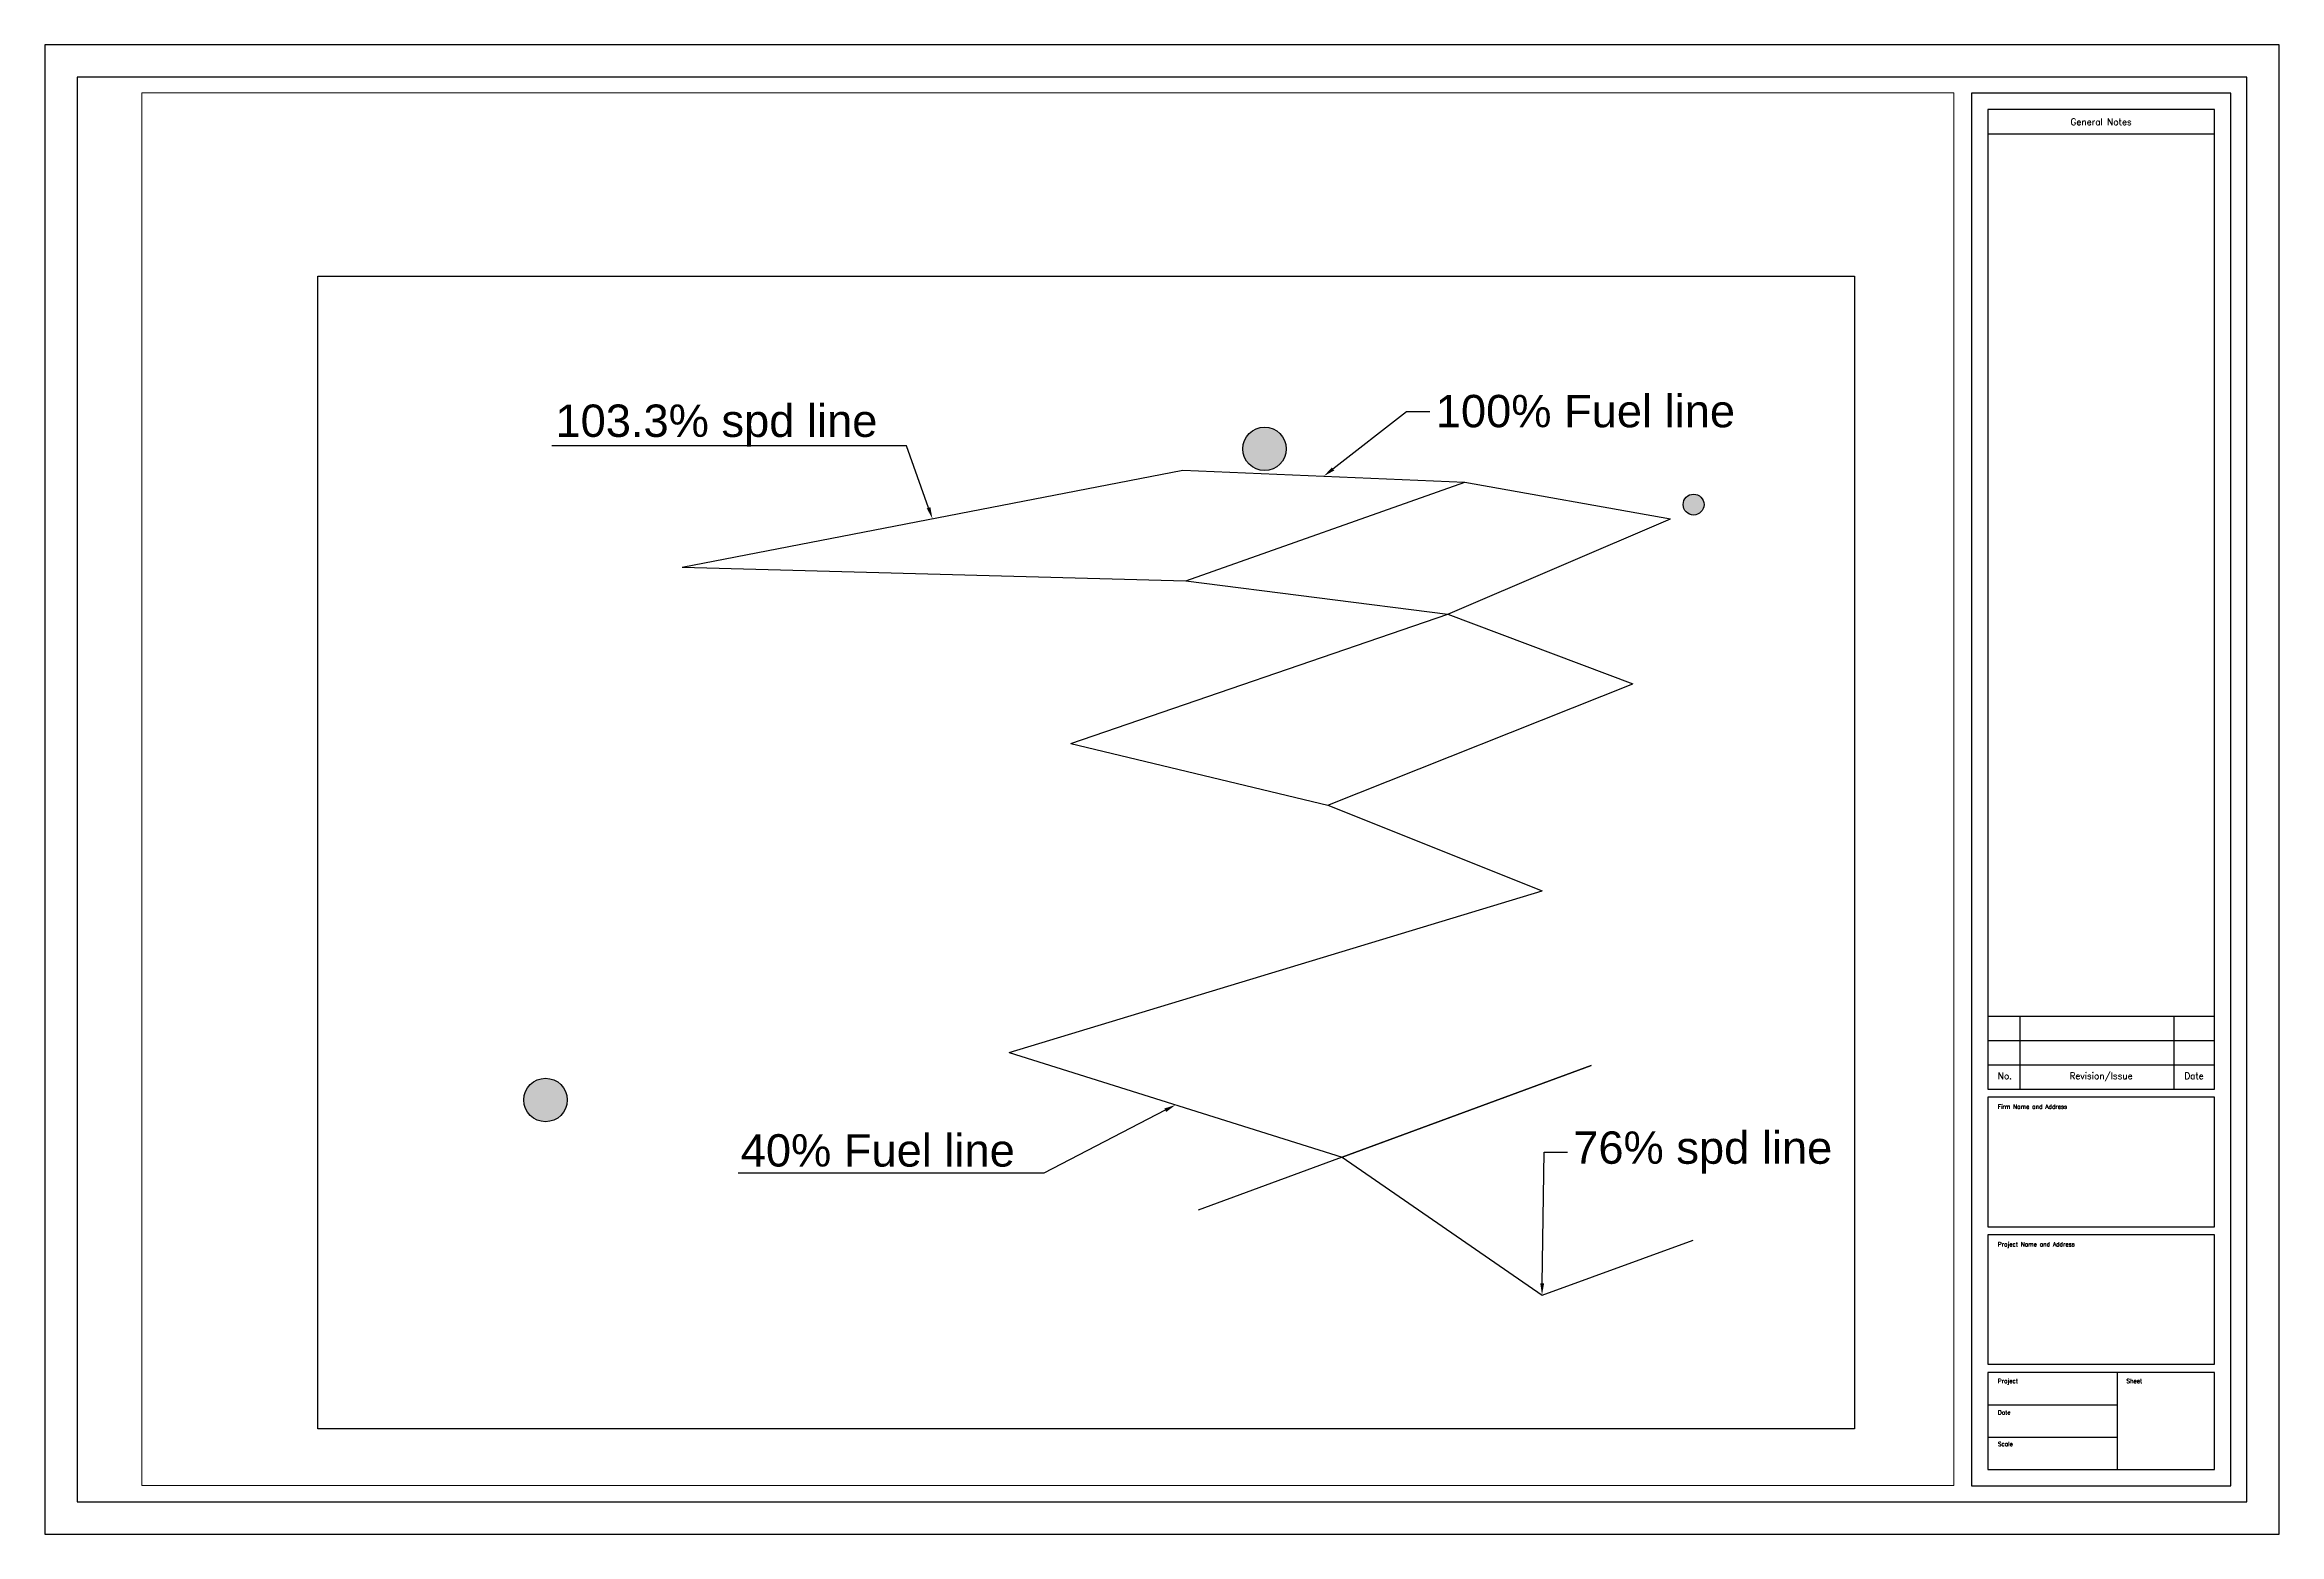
# Paper-space layout 'D-Size Layout' of a CAD drawing. Header units: inches. Extents: x 0 to 34.5, y 0 to 23.
import ezdxf
from ezdxf import colors
from ezdxf.entities.mleader import LeaderData, LeaderLine
from ezdxf.enums import TextEntityAlignment as Align
from ezdxf.math import Vec2, Vec3

# ---------------------------------------------------------------- set-up
doc = ezdxf.new("R2010")
doc.units = ezdxf.units.IN
doc.header["$LTSCALE"] = 48
doc.header["$MEASUREMENT"] = 0
doc.layers.add('Title Block', color=7, linetype='Continuous')
doc.layers.add('Viewport', color=5, linetype='Continuous')
doc.styles.add('Roman', font='romans')
doc.styles.get("Standard").update_dxf_attribs({"font": 'arial.ttf'})
picture_1 = doc.add_image_def('image1.png', size_in_pixel=(560, 420))

# ---------------------------------------------------------------- blocks, each defined once
blk = doc.blocks.new('Architectural Title Block')
for p, q in [((34.5, 23), (0, 23)), ((0, 23), (0, 0)), ((34.5, 0), (34.5, 23)), ((34, 22.5), (0.5, 22.5)), ((0.5, 22.5), (0.5, 0.5)), ((34, 0.5), (34, 22.5)), ((33.75, 22.25), (29.75, 22.25)), ((29.75, 22.25), (29.75, 0.75)), ((33.75, 0.75), (33.75, 22.25)), ((33.5, 22), (30, 22)), ((30, 22), (30, 6.875)), ((33.5, 6.875), (33.5, 22)), ((30, 21.625), (33.5, 21.625)), ((30, 8), (33.5, 8)), ((30.5, 6.875), (30.5, 8)), ((32.875, 6.875), (32.875, 8)), ((30, 7.625), (33.5, 7.625)), ((30, 7.25), (33.5, 7.25)), ((30, 6.875), (33.5, 6.875)), ((33.5, 6.75), (30, 6.75)), ((30, 6.75), (30, 4.75)), ((33.5, 4.75), (33.5, 6.75)), ((30, 4.75), (33.5, 4.75)), ((33.5, 4.625), (30, 4.625)), ((30, 4.625), (30, 2.625)), ((33.5, 2.625), (33.5, 4.625)), ((30, 2.625), (33.5, 2.625)), ((33.5, 2.5), (30, 2.5)), ((30, 2.5), (30, 1)), ((32, 1), (32, 2.5)), ((33.5, 1), (33.5, 2.5)), ((30, 2), (32, 2)), ((30, 1.5), (32, 1.5)), ((29.75, 0.75), (33.75, 0.75)), ((30, 1), (33.5, 1)), ((0.5, 0.5), (34, 0.5)), ((0, 0), (34.5, 0))]:
    blk.add_line(p, q)
at = {"style": 'Roman'}
for s, p in [('General Notes', (31.7483, 21.8078)), ('No.', (30.2636, 7.0784)), ('Revision/Issue', (31.7483, 7.0784)), ('Date', (33.1838, 7.0784))]:
    blk.add_text(s, height=0.1, dxfattribs=at).set_placement(p, align=Align.MIDDLE_CENTER)
for s, p in [('Firm Name and Address', (30.1554, 6.5711)), ('Project Name and Address', (30.1554, 4.4461)), ('Project', (30.1554, 2.3346)), ('Sheet', (32.1399, 2.3346)), ('Date', (30.1554, 1.8489)), ('Scale', (30.1554, 1.3632))]:
    blk.add_text(s, height=0.065, dxfattribs=at).set_placement(p)
at = {"color": 0, "style": 'Roman', "flags": 8}
for tag, p in [('FNAME', (-0.05, 6)), ('REVDATE', (-0.05, 3)), ('USER', (-0.05, 0))]:
    blk.add_attdef(tag, p, '', height=0.15, rotation=90, dxfattribs=at)

psp = doc.layouts.new('D-Size Layout')

# ---------------------------------------------------------------- hatches: boundary and pattern name
at = {"true_color": 0xffffff}
h = psp.add_hatch(color=7, dxfattribs=at)
h.dxf.hatch_style = 1
h.paths.add_polyline_path([(8.068, 6.706, 1), (7.395, 6.706, 1)])
h.paths.add_polyline_path([(19.169, 16.759, 1), (18.497, 16.759, 1)])
h.paths.add_polyline_path([(25.618, 15.899, 1), (25.296, 15.899, 1)])

# ---------------------------------------------------------------- linework, layer by layer
at = {"color": 3}
for p, q in [((9.841, 14.931), (17.571, 16.431)), ((17.617, 14.721), (21.926, 16.245)), ((21.663, 14.205), (25.101, 15.679)), ((15.844, 12.21), (21.663, 14.205)), ((19.811, 11.256), (24.519, 13.13)), ((14.889, 7.439), (23.117, 9.934)), ((23.878, 7.239), (17.808, 5.005)), ((20.032, 5.824), (23.878, 7.239)), ((23.117, 3.695), (25.449, 4.543))]:
    psp.add_line(p, q, dxfattribs=at)
at = {"color": 1}
for p, q in [((17.571, 16.431), (21.926, 16.245)), ((21.926, 16.245), (25.101, 15.679)), ((9.841, 14.931), (17.617, 14.721)), ((17.617, 14.721), (21.663, 14.205)), ((21.663, 14.205), (24.519, 13.13)), ((15.844, 12.21), (19.811, 11.256)), ((19.811, 11.256), (23.117, 9.934)), ((14.889, 7.439), (20.032, 5.824)), ((20.032, 5.824), (23.117, 3.695))]:
    psp.add_line(p, q, dxfattribs=at)
at = {"color": 7, "true_color": 0xffffff}
for centre, radius in [((18.833, 16.759), 0.336), ((25.457, 15.899), 0.161), ((7.732, 6.706), 0.336)]:
    psp.add_circle(centre, radius, dxfattribs=at)

# ---------------------------------------------------------------- block references
at = {"layer": 'Title Block'}
psp.add_blockref('Architectural Title Block', (0, 0), dxfattribs=at)

# ---------------------------------------------------------------- pictures from other files: only their frames are drawn
image = psp.add_image(picture_1, insert=(4.216, 1.629), size_in_units=(23.727, 17.796))
image.dxf.flags = 7

# ---------------------------------------------------------------- leaders
at = {"color": 18, "true_color": 0x000000}
ml = psp.add_multileader_mtext('Standard', dxfattribs=at)
ml.set_content('100% Fuel line', color=(0, 0, 0))
ml.set_leader_properties()
ml.build(insert=Vec2(0, 0))
ml.multileader.update_dxf_attribs({"text_right_attachment_type": 6, "dogleg_length": 0.36, "arrow_head_size": 0.18})
ctx = ml.context
ctx.base_point, ctx.char_height, ctx.arrow_head_size, ctx.landing_gap_size, ctx.plane_origin = Vec3(21.387, 17.334), 0.5, 0.18, 0.09, Vec3(19.748, 16.338)
ctx.right_attachment = 6
notes = []
notes.append((ctx, [(0, (1, 1, 0), (21.027, 17.334), (1, 0), 0.36, [(0, [(19.748, 16.338)], 0, [])])]))
ctx.mtext.insert, ctx.mtext.flow_direction = Vec3(21.477, 17.593), 5
ml = psp.add_multileader_mtext('Standard', dxfattribs=at)
ml.set_content('103.3% spd line', color=(0, 0, 0))
ml.set_leader_properties()
ml.build(insert=Vec2(0, 0))
ml.multileader.update_dxf_attribs({"text_right_attachment_type": 6, "dogleg_length": 0.36, "arrow_head_size": 0.18})
ctx = ml.context
ctx.base_point, ctx.char_height, ctx.arrow_head_size, ctx.landing_gap_size, ctx.plane_origin = Vec3(7.9, 17.124), 0.5, 0.18, 0.09, Vec3(13.706, 15.681)
ctx.right_attachment, ctx.text_align_type = 6, 2
notes.append((ctx, [(0, (1, 1, 0), (13.306, 16.805), (-1, 0), 0.36, [(0, [(13.706, 15.681)], 0, [])])]))
ctx.mtext.insert, ctx.mtext.alignment, ctx.mtext.flow_direction = Vec3(12.856, 17.444), 3, 5
ml = psp.add_multileader_mtext('Standard', dxfattribs=at)
ml.set_content('40% Fuel line', color=(0, 0, 0))
ml.set_leader_properties()
ml.build(insert=Vec2(0, 0))
ml.multileader.update_dxf_attribs({"text_right_attachment_type": 6, "dogleg_length": 0.36, "arrow_head_size": 0.18})
ctx = ml.context
ctx.base_point, ctx.char_height, ctx.arrow_head_size, ctx.landing_gap_size, ctx.plane_origin = Vec3(10.694, 5.919), 0.5, 0.18, 0.09, Vec3(17.461, 6.631)
ctx.right_attachment, ctx.text_align_type = 6, 2
notes.append((ctx, [(0, (1, 1, 0), (15.428, 5.578), (-1, 0), 0.36, [(0, [(17.461, 6.631)], 0, [])])]))
ctx.mtext.insert, ctx.mtext.alignment, ctx.mtext.flow_direction = Vec3(14.978, 6.178), 3, 5
ml = psp.add_multileader_mtext('Standard', dxfattribs=at)
ml.set_content('76% spd line', color=(0, 0, 0))
ml.set_leader_properties()
ml.build(insert=Vec2(0, 0))
ml.multileader.update_dxf_attribs({"text_right_attachment_type": 6, "dogleg_length": 0.36, "arrow_head_size": 0.18})
ctx = ml.context
ctx.base_point, ctx.char_height, ctx.arrow_head_size, ctx.landing_gap_size, ctx.plane_origin = Vec3(23.509, 5.901), 0.5, 0.18, 0.09, Vec3(23.117, 3.695)
ctx.right_attachment = 6
notes.append((ctx, [(0, (1, 1, 0), (23.149, 5.901), (1, 0), 0.36, [(0, [(23.117, 3.695)], 0, [])])]))
ctx.mtext.insert, ctx.mtext.flow_direction = Vec3(23.599, 6.221), 5
for ctx, leaders in notes:
    for number, flags, end, landing, length, lines in leaders:
        leader = LeaderData()
        leader.index, (leader.has_last_leader_line, leader.has_dogleg_vector, leader.attachment_direction) = number, flags
        leader.last_leader_point, leader.dogleg_vector, leader.dogleg_length = Vec3(end), Vec3(landing), length
        for number, points, colour, breaks in lines:
            line = LeaderLine()
            line.index, line.vertices, line.color, line.breaks = number, Vec3.list(points), colors.encode_raw_color(colour), breaks
            leader.lines.append(line)
        ctx.leaders.append(leader)

# ---------------------------------------------------------------- viewports
at = {"layer": 'Viewport'}
psp.add_viewport(center=(15.488, 11.505), size=(27.976, 21.4991), view_center_point=(605.967, 465.994), view_height=1031.95692, dxfattribs=at)

doc.saveas('drawing.dxf')
